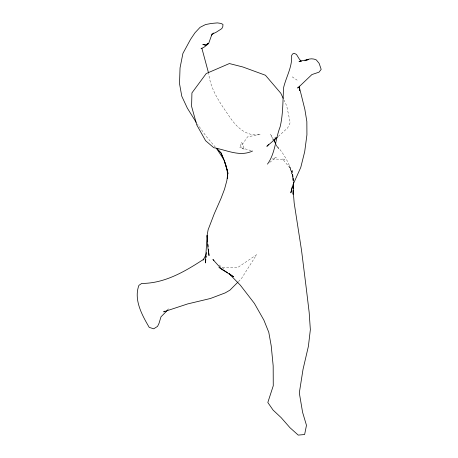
<?xml version="1.0" encoding="UTF-8"?>
<svg xmlns="http://www.w3.org/2000/svg" width="458" height="458" viewBox="0 0 458 458"><rect width="100%" height="100%" fill="white"/><g stroke="black" fill="none" stroke-linecap="round" stroke-linejoin="round"><path stroke-width="0.34" stroke-dasharray="2.29 1.72" d="M275.201 138.259L275.51 137.034L272.625 140.131M238.446 281.596L241.452 278.573L256.532 254.763L237.324 267.781L222.451 267.558M278.269 136.438L287.658 127.937L290.195 122.509L286.685 105.815L284.046 100.165M269.665 162.43L276.248 157.283L272.619 158.909L284.681 159.493L282.557 158.909L290.441 168.647L292.862 176.759L293.561 180.944C291.632 167.313 285.414 155.182 276.134 145.072M167.136 309.848L168.882 308.847M251.184 150.636L240.902 147.671L244.452 149.342L241.647 142.123L239.935 147.797L247.658 136.782L260.482 134.44C246.999 137.177 236.511 127.324 229.647 116.853C220.561 103.663 210.617 90.066 208.722 73.727M292.158 76.835L297.133 80.144M219.222 265.01L223.956 269.138M215.455 147.31L205.986 136.083L197.369 124.004M276.105 145.329L278.561 148.844L276.174 144.528M273.437 139.593L270.363 134.045L273.071 139.507M293.561 180.944L292.284 169.592L292.914 181.712M293.229 181.523L292.862 176.759L289.462 165.807L292.862 176.759L293.166 181.706"/><path stroke-width="0.69" d="M293.109 190.465L293.028 194.232L293.595 188.776L293.567 182.37M205.831 259.468L205.367 262.926L207.102 235.475L208.121 229.767L214.281 213.72L221.082 198.262L224.546 189.143L226.842 180.629L227.718 174.114L227.569 178.603L227.197 170.05L224.311 160.575L228.015 173.536L225.863 165.046L221.071 152.995L216.376 148.203L224.088 159.934L221.071 152.995L216.394 148.26M206.111 257.39L206.3 256.005M206.363 252.639L205.974 254.74L203.129 260.138M292.204 186.887L290.841 192.829L293.063 184.563L300.769 167.422L304.707 151.615L306.923 134.875L306.849 121.576L304.868 109.433L299.337 87.175M274.273 141.934L275.201 138.259M212.128 33.806L208.613 43.584L204.342 47.008L201.062 48.725M298.221 87.014L297.7 88.108L311.915 74.562L318.98 72.181L321.184 69.387L319.157 63.404L316.278 59.883C312.562 58.092 308.337 58.681 304.891 60.788M267.466 164.141C275.395 153.235 275.338 139.049 280.141 126.792C283.239 113.893 282.723 100.474 283.674 87.312C286.261 76.767 292.399 66.622 291.632 55.492L292.576 53.992L294.093 53.277L296.446 54.399L299.555 59.431L301.267 61.132M268.783 144.264L266.859 146.331L277.222 137.383M167.405 310.347L160.993 316.822L158.983 323.434L157.552 326.388L153.699 328.804L149.222 327.378C142.066 315.133 133.53 299.732 138.906 285.357L141.734 283.422C164.72 283.525 185.427 271.25 204.079 259.005M237.948 282.099L229.933 290.154L225.153 292.92L210.411 298.496L187.671 303.923L163.649 311.841L164.811 311.177M211.293 35.352L213.634 33.205M213.749 33.056L212.884 33.812L216.216 32.215L221.827 28.608L222.84 26.484L222.949 24.389L220.853 23.398L217.407 22.9L211.436 23.438L205.528 24.555L200.083 27.331L195.016 32.741L190.568 39.325L182.914 53.431L180.04 67.893L179.519 83.682L181.786 96.249L187.333 108.134L196.139 122.28M306.751 60.175L308.612 59.483L298.954 61.372L301.009 61.515M252.558 151.031C239.631 157.1 226.825 150.047 213.772 147.711L205.59 140.703L196.763 124.914L191.593 106.382L191.931 92.911L206.237 73.538L229.378 63.553L242.837 66.971L265.434 75.249L280.817 93.26L283.164 98.281M218.913 267.501L227.466 272.544M229.235 273.661L233.597 276.821L221.683 269.235L212.913 259.509L213.96 260.425M229.177 273.764L240.37 285.231L254.385 303.385L263.854 320.056L268.783 332.285L271.21 345.819L273.174 365.805L273.26 385.768L267.821 402.502L273.1 410.099L281.12 417.599L289.96 427.692L298.232 435.1L304.622 434.528L306.476 425.322L302.589 412.303L299.309 392.907L303.019 369.411L308.4 346.294L310.352 329.645L309.161 312.345L306.253 288.128L301.564 250.589L294.179 203.031L293.16 190.539M274.124 140.829L275.831 143.909M208.556 73.051L201.846 48.153M299.303 89.281L299.475 90.667L299.314 86.133M207.697 241.721L207.102 235.475L207.88 247.434L209.02 255.598L208.756 252.822M207.961 244.498L208.161 246.576M208.424 249.352L208.625 251.436M293.332 182.885L293.595 188.776L293.338 184.534M208.276 43.395L205.556 45.268L202.831 44.455L205.705 44.964L208.276 43.395"/></g></svg>
